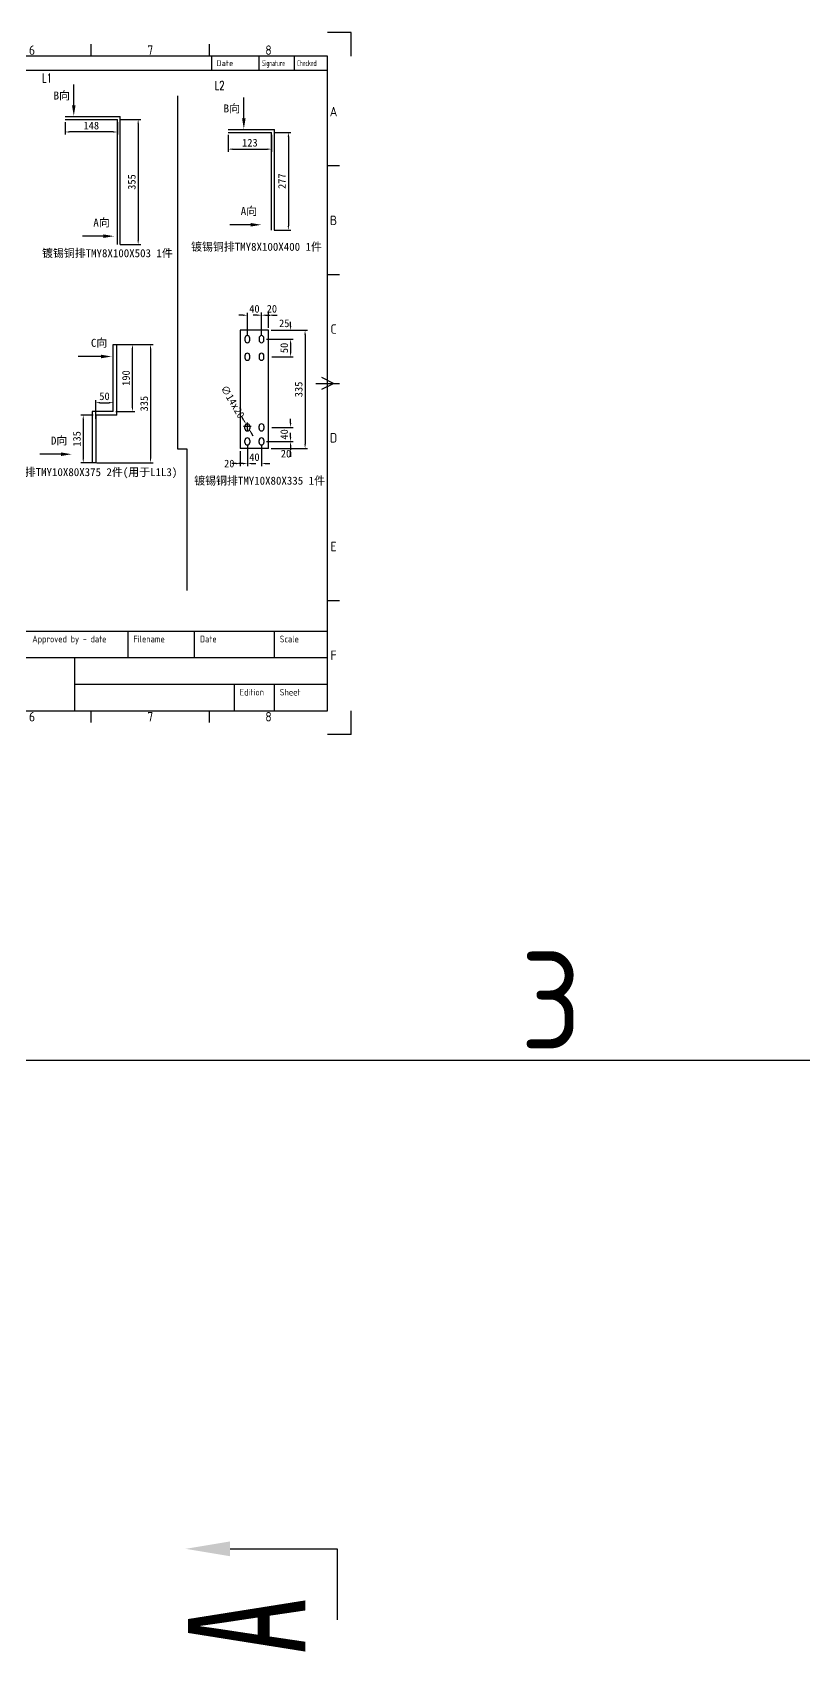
# Model space of a CAD drawing. Extents: x -48968009 to 2588125, y -43922717 to 2.
# Drawn here: x 2530101 to 2532286, y -618311 to -613722 of the extents above; entities that cross this region are included whole.
import ezdxf
from ezdxf.enums import TextEntityAlignment as Align

# ---------------------------------------------------------------- set-up
doc = ezdxf.new("R2010")
doc.units = 0
doc.header["$LTSCALE"] = 1000
doc.header["$MEASUREMENT"] = 0
doc.layers.get('DEFPOINTS').update_dxf_attribs({"linetype": 'CONTINUOUS'})
for name, color, linetype in [('$1-强电干线', 7, 'CONTINUOUS'), ('FRAME025', 7, 'CONTINUOUS'), ('FRAME050', 6, 'CONTINUOUS'), ('FRAME070', 5, 'CONTINUOUS'), ('FRAME200', 8, 'CONTINUOUS'), ('图层4', 221, 'CONTINUOUS'), ('图层6', 221, 'CONTINUOUS'), ('电气', 4, 'CONTINUOUS')]:
    doc.layers.add(name, color=color, linetype=linetype)
doc.styles.add('_TCH_DIM', font='SIMPLEX', dxfattribs={"width": 0.8, "height": 3.5, "bigfont": 'HZTXT'})
doc.styles.add('D', font='simhei_0.ttf', dxfattribs={"oblique": 0.7, "height": 1100})
doc.styles.add('ISOCP', font='isocp.shx')
doc.dimstyles.new('NORMAL', dxfattribs={"dimscale": 0.2, "dimtxt": 0.18, "dimasz": 0.18, "dimexe": 0.18, "dimexo": 0.0625, "dimgap": 0.09, "dimtad": 0, "dimtih": 1, "dimtoh": 1, "dimdec": 4, "dimzin": 0, "dimdsep": 46, "dimtxsty": 'Standard', "dimcen": 0.09, "dimadec": 0, "dimazin": 0, "dimtfac": 1, "dimtdec": 4, "dimtofl": 0, "dimtmove": 0, "dimatfit": 3, "dimfxl": 1, "dimtolj": 1, "dimtzin": 0, "dimarcsym": 0})

# ---------------------------------------------------------------- blocks, each defined once
blk = doc.blocks.new('SAFSDF')
at = {"layer": 'FRAME050'}
for p, q in [((2407936.8, -560522.8), (2407936.8, -560478.2)), ((2408382, -560522.8), (2408382, -560478.2)), ((2408827.2, -560522.8), (2408827.2, -560478.2)), ((2409272.5, -560500.5), (2409250.2, -560545)), ((2409272.5, -560567.3), (2409272.5, -560478.2)), ((2409294.7, -560545), (2409272.5, -560500.5)), ((2409717.7, -560522.8), (2409717.7, -560478.2)), ((2410162.9, -560522.8), (2410162.9, -560478.2)), ((2410608.1, -560522.8), (2410608.1, -560478.2)), ((2409250.2, -560545), (2409294.7, -560545)), ((2407491.6, -560936.8), (2407447.1, -560936.8)), ((2411097.8, -560936.8), (2411053.3, -560936.8)), ((2407491.6, -561346.4), (2407447.1, -561346.4)), ((2411097.8, -561346.4), (2411053.3, -561346.4)), ((2407469.4, -561756), (2407513.9, -561733.7)), ((2407513.9, -561733.7), (2407513.9, -561778.2)), ((2411075.6, -561756), (2411031, -561733.7)), ((2407447.1, -561756), (2407536.1, -561756)), ((2407513.9, -561778.2), (2407469.4, -561756)), ((2411008.8, -561756), (2411097.8, -561756)), ((2411031, -561778.2), (2411075.6, -561756)), ((2407491.6, -562165.6), (2407447.1, -562165.6)), ((2407491.6, -562575.2), (2407447.1, -562575.2)), ((2411097.8, -562575.2), (2411053.3, -562575.2)), ((2409250.2, -562967), (2409294.7, -562967)), ((2409272.5, -563011.5), (2409250.2, -562967)), ((2409272.5, -562989.2), (2409272.5, -562944.7)), ((2409294.7, -562967), (2409272.5, -563011.5)), ((2407936.8, -563033.7), (2407936.8, -562989.2)), ((2408238.2, -563033.7), (2408238.2, -562989.2)), ((2408683.4, -563033.7), (2408683.4, -562989.2)), ((2408772.5, -563033.7), (2408772.5, -562989.2)), ((2408827.2, -563033.7), (2409717.7, -563033.7)), ((2408861.5, -563033.7), (2408861.5, -562989.2)), ((2408950.6, -563033.7), (2408950.6, -562989.2)), ((2409039.6, -563033.7), (2409039.6, -562989.2)), ((2409272.5, -562989.2), (2409272.5, -563033.7)), ((2409361.5, -563033.7), (2409361.5, -562989.2)), ((2409450.5, -563033.7), (2409450.5, -562989.2)), ((2409539.6, -563033.7), (2409539.6, -562989.2)), ((2409628.6, -563033.7), (2409628.6, -562989.2)), ((2409717.7, -563033.7), (2409717.7, -562989.2)), ((2410162.9, -563033.7), (2410162.9, -562989.2)), ((2410608.1, -563033.7), (2410608.1, -562989.2))]:
    blk.add_line(p, q, dxfattribs=at)
at = {"layer": 'FRAME070'}
for p, q in [((2411053.3, -560522.8), (2407491.6, -560522.8)), ((2407491.6, -560522.8), (2407491.6, -562989.2)), ((2409539.6, -560576.2), (2409539.6, -560522.8)), ((2409646.4, -560576.2), (2409646.4, -560522.8)), ((2410617, -560576.2), (2410617, -560522.8)), ((2410795.1, -560576.2), (2410795.1, -560522.8)), ((2410928.6, -560576.2), (2410928.6, -560522.8)), ((2411053.3, -562989.2), (2411053.3, -560522.8)), ((2409539.6, -560576.2), (2411053.3, -560576.2)), ((2407491.6, -562989.2), (2411053.3, -562989.2))]:
    blk.add_line(p, q, dxfattribs=at)
at = {"layer": 'FRAME200'}
for p, q in [((2407491.6, -560433.7), (2407402.6, -560433.7)), ((2407402.6, -560433.7), (2407402.6, -560522.8)), ((2411142.3, -560433.7), (2411053.3, -560433.7)), ((2411142.3, -560522.8), (2411142.3, -560433.7)), ((2407402.6, -563078.3), (2407402.6, -562989.2)), ((2411142.3, -563078.3), (2411142.3, -562989.2)), ((2407402.6, -563078.3), (2407491.6, -563078.3)), ((2411142.3, -563078.3), (2411053.3, -563078.3))]:
    blk.add_line(p, q, dxfattribs=at)
at = {"layer": 'FRAME025', "ltscale": 0.8, "style": 'ISOCP', "width": 0.8}
blk.add_text('RevNo', height=22.26, dxfattribs=at).set_placement((2409557.4, -560549.5), align=Align.MIDDLE_LEFT)
at = {"layer": 'FRAME025', "style": 'ISOCP'}
for s, height, p in [('Revision note', 22.261, (2409664.2, -560549.5)), ('Date', 22.26, (2410634.8, -560549.5))]:
    blk.add_text(s, height=height, dxfattribs=at).set_placement(p, align=Align.MIDDLE_LEFT)
at = {"layer": 'FRAME025', "style": 'ISOCP', "width": 0.6}
for s, p in [('Signature', (2410806.3, -560549.5)), ('Checked', (2410938.3, -560549.5))]:
    blk.add_text(s, height=22.26, dxfattribs=at).set_placement(p, align=Align.MIDDLE_LEFT)
at = {"layer": 'FRAME050', "style": 'ISOCP'}
for s, p in [('1', (2407714.2, -560500.5)), ('2', (2408159.4, -560500.5)), ('3', (2408604.6, -560500.5)), ('4', (2409049.9, -560500.5)), ('5', (2409495.1, -560500.5)), ('6', (2409940.3, -560500.5)), ('7', (2410385.5, -560500.5)), ('8', (2410830.7, -560500.5)), ('A', (2407469.4, -560732)), ('A', (2411075.6, -560732)), ('B', (2407469.4, -561141.6)), ('B', (2411075.6, -561141.6)), ('C', (2407469.4, -561551.2)), ('C', (2411075.6, -561551.2)), ('D', (2407469.4, -561960.8)), ('D', (2411075.6, -561960.8)), ('E', (2407469.4, -562370.4)), ('E', (2411075.6, -562370.4)), ('F', (2407469.4, -562780)), ('F', (2411075.6, -562780)), ('1', (2407714.2, -563011.5)), ('2', (2408015.6, -563011.5)), ('3', (2408460.8, -563011.5)), ('6', (2409940.3, -563011.5)), ('7', (2410385.5, -563011.5)), ('8', (2410830.7, -563011.5))]:
    blk.add_text(s, height=35.6, dxfattribs=at).set_placement(p, align=Align.MIDDLE)
blk = doc.blocks.new('*D2085')
at = {"layer": 'DEFPOINTS', "color": 0}
for p in [(2530749.9, -614523.9), (2530709.9, -614588.7), (2530749.9, -614588.7)]:
    blk.add_point(p, dxfattribs=at)
at = {"layer": '图层4', "lineweight": -2}
for p, q in [((2530697.9, -614523.9), (2530685.9, -614523.9)), ((2530709.9, -614581.2), (2530709.9, -614516.7)), ((2530749.9, -614581.2), (2530749.9, -614516.7)), ((2530761.9, -614523.9), (2530773.9, -614523.9))]:
    blk.add_line(p, q, dxfattribs=at)
at = {"layer": '图层4'}
for points in [[(2530697.9, -614521.9), (2530697.9, -614525.9), (2530709.9, -614523.9)], [(2530761.9, -614521.9), (2530761.9, -614525.9), (2530749.9, -614523.9)]]:
    blk.add_solid(points, dxfattribs=at)
at = {"layer": '图层4', "insert": (2530729.9, -614505.9), "char_height": 21.6, "attachment_point": 5}
blk.add_mtext('\\A1;40', dxfattribs=at)
blk = doc.blocks.new('*D2086')
at = {"layer": 'DEFPOINTS', "color": 0}
for p in [(2530769.9, -614523.8), (2530749.9, -614555), (2530769.9, -614566.7)]:
    blk.add_point(p, dxfattribs=at)
at = {"layer": '图层4', "lineweight": -2}
for p, q in [((2530737.9, -614523.8), (2530725.9, -614523.8)), ((2530749.9, -614547.5), (2530749.9, -614516.6)), ((2530769.9, -614559.2), (2530769.9, -614516.6)), ((2530781.9, -614523.8), (2530793.9, -614523.8))]:
    blk.add_line(p, q, dxfattribs=at)
at = {"layer": '图层4'}
for points in [[(2530737.9, -614521.8), (2530737.9, -614525.8), (2530749.9, -614523.8)], [(2530781.9, -614521.8), (2530781.9, -614525.8), (2530769.9, -614523.8)]]:
    blk.add_solid(points, dxfattribs=at)
at = {"layer": '图层4', "insert": (2530779.4, -614505.8), "char_height": 21.6, "attachment_point": 5}
blk.add_mtext('\\A1;20', dxfattribs=at)
blk = doc.blocks.new('*D2087')
at = {"layer": 'DEFPOINTS', "color": 0}
for p in [(2530771.9, -614566.7), (2530832.4, -614566.7), (2530756.9, -614591.7)]:
    blk.add_point(p, dxfattribs=at)
at = {"layer": '图层4', "lineweight": -2}
for p, q in [((2530779.4, -614566.7), (2530839.6, -614566.7)), ((2530832.4, -614554.7), (2530832.4, -614542.7)), ((2530764.4, -614591.7), (2530839.6, -614591.7)), ((2530832.4, -614603.7), (2530832.4, -614615.7))]:
    blk.add_line(p, q, dxfattribs=at)
at = {"layer": '图层4'}
for points in [[(2530830.4, -614554.7), (2530834.4, -614554.7), (2530832.4, -614566.7)], [(2530830.4, -614603.7), (2530834.4, -614603.7), (2530832.4, -614591.7)]]:
    blk.add_solid(points, dxfattribs=at)
at = {"layer": '图层4', "insert": (2530814.4, -614546.9), "char_height": 21.6, "attachment_point": 5}
blk.add_mtext('\\A1;25', dxfattribs=at)
blk = doc.blocks.new('*D2088')
at = {"layer": 'DEFPOINTS', "color": 0}
for p in [(2530790.6, -614591.7), (2530771.9, -614641.7), (2530832.4, -614641.7)]:
    blk.add_point(p, dxfattribs=at)
at = {"layer": '图层4', "lineweight": -2}
for p, q in [((2530798.1, -614591.7), (2530839.6, -614591.7)), ((2530832.4, -614603.7), (2530832.4, -614629.7)), ((2530779.4, -614641.7), (2530839.6, -614641.7))]:
    blk.add_line(p, q, dxfattribs=at)
at = {"layer": '图层4'}
for points in [[(2530830.4, -614603.7), (2530834.4, -614603.7), (2530832.4, -614591.7)], [(2530830.4, -614629.7), (2530834.4, -614629.7), (2530832.4, -614641.7)]]:
    blk.add_solid(points, dxfattribs=at)
at = {"layer": '图层4', "insert": (2530814.4, -614616.7), "char_height": 21.6, "attachment_point": 5, "rotation": 90}
blk.add_mtext('\\A1;50', dxfattribs=at)
blk = doc.blocks.new('*D2089')
at = {"layer": 'DEFPOINTS', "color": 0}
for p in [(2530709.9, -614884.7), (2530749.9, -614884.7), (2530749.9, -614944.4)]:
    blk.add_point(p, dxfattribs=at)
at = {"layer": '图层4', "lineweight": -2}
for p, q in [((2530709.9, -614892.2), (2530709.9, -614951.6)), ((2530749.9, -614892.2), (2530749.9, -614951.6)), ((2530697.9, -614944.4), (2530685.9, -614944.4)), ((2530761.9, -614944.4), (2530773.9, -614944.4))]:
    blk.add_line(p, q, dxfattribs=at)
at = {"layer": '图层4'}
for points in [[(2530697.9, -614942.4), (2530697.9, -614946.4), (2530709.9, -614944.4)], [(2530761.9, -614942.4), (2530761.9, -614946.4), (2530749.9, -614944.4)]]:
    blk.add_solid(points, dxfattribs=at)
at = {"layer": '图层4', "insert": (2530729.9, -614926.4), "char_height": 21.6, "attachment_point": 5}
blk.add_mtext('\\A1;40', dxfattribs=at)
blk = doc.blocks.new('*D2090')
at = {"layer": 'DEFPOINTS', "color": 0}
for p in [(2530756.9, -614881.7), (2530771.9, -614901.7), (2530832.4, -614901.7)]:
    blk.add_point(p, dxfattribs=at)
at = {"layer": '图层4', "lineweight": -2}
for p, q in [((2530832.4, -614869.7), (2530832.4, -614857.7)), ((2530764.4, -614881.7), (2530839.6, -614881.7)), ((2530779.4, -614901.7), (2530839.6, -614901.7)), ((2530832.4, -614913.7), (2530832.4, -614925.7))]:
    blk.add_line(p, q, dxfattribs=at)
at = {"layer": '图层4'}
for points in [[(2530830.4, -614869.7), (2530834.4, -614869.7), (2530832.4, -614881.7)], [(2530830.4, -614913.7), (2530834.4, -614913.7), (2530832.4, -614901.7)]]:
    blk.add_solid(points, dxfattribs=at)
at = {"layer": '图层4', "insert": (2530819.4, -614916.4), "char_height": 21.6, "attachment_point": 5}
blk.add_mtext('\\A1;20', dxfattribs=at)
blk = doc.blocks.new('*D2091')
at = {"layer": 'DEFPOINTS', "color": 0}
for p in [(2530771.9, -614841.7), (2530832.4, -614841.7), (2530790.6, -614881.7)]:
    blk.add_point(p, dxfattribs=at)
at = {"layer": '图层4', "lineweight": -2}
for p, q in [((2530779.4, -614841.7), (2530839.6, -614841.7)), ((2530832.4, -614829.7), (2530832.4, -614817.7)), ((2530798.1, -614881.7), (2530839.6, -614881.7)), ((2530832.4, -614893.7), (2530832.4, -614905.7))]:
    blk.add_line(p, q, dxfattribs=at)
at = {"layer": '图层4'}
for points in [[(2530830.4, -614829.7), (2530834.4, -614829.7), (2530832.4, -614841.7)], [(2530830.4, -614893.7), (2530834.4, -614893.7), (2530832.4, -614881.7)]]:
    blk.add_solid(points, dxfattribs=at)
at = {"layer": '图层4', "insert": (2530814.4, -614861.7), "char_height": 21.6, "attachment_point": 5, "rotation": 90}
blk.add_mtext('\\A1;40', dxfattribs=at)
blk = doc.blocks.new('*D2092')
at = {"layer": 'DEFPOINTS', "color": 0}
for p in [(2530706.3, -614832.6), (2530713.5, -614844.7)]:
    blk.add_point(p, dxfattribs=at)
at = {"layer": '图层4', "lineweight": -2}
for p, q in [((2530700.2, -614822.3), (2530694, -614812)), ((2530699.1, -614838.7), (2530720.7, -614838.7)), ((2530709.9, -614849.5), (2530709.9, -614827.9)), ((2530719.6, -614855), (2530725.8, -614865.3))]:
    blk.add_line(p, q, dxfattribs=at)
blk.add_arc((2530709.9, -614838.7), 7, 61.8359, 180, dxfattribs=at)
at = {"layer": '图层4'}
for points in [[(2530701.9, -614821.3), (2530698.5, -614823.3), (2530706.3, -614832.6)], [(2530721.3, -614854), (2530717.9, -614856), (2530713.5, -614844.7)]]:
    blk.add_solid(points, dxfattribs=at)
at = {"layer": '图层4', "insert": (2530668.5, -614769.1), "char_height": 21.6, "attachment_point": 5, "rotation": 300.7687}
blk.add_mtext('\\A1;∅14x20', dxfattribs=at)
blk = doc.blocks.new('*D2093')
at = {"layer": 'DEFPOINTS', "color": 0}
for p in [(2530769.9, -614566.7), (2530769.9, -614901.7), (2530873.4, -614901.7)]:
    blk.add_point(p, dxfattribs=at)
at = {"layer": '图层4', "lineweight": -2}
for p, q in [((2530777.4, -614566.7), (2530880.6, -614566.7)), ((2530873.4, -614578.7), (2530873.4, -614889.7)), ((2530777.4, -614901.7), (2530880.6, -614901.7))]:
    blk.add_line(p, q, dxfattribs=at)
at = {"layer": '图层4'}
for points in [[(2530871.4, -614578.7), (2530875.4, -614578.7), (2530873.4, -614566.7)], [(2530871.4, -614889.7), (2530875.4, -614889.7), (2530873.4, -614901.7)]]:
    blk.add_solid(points, dxfattribs=at)
at = {"layer": '图层4', "insert": (2530855.4, -614734.2), "char_height": 21.6, "attachment_point": 5, "rotation": 90}
blk.add_mtext('\\A1;335', dxfattribs=at)
blk = doc.blocks.new('*D2094')
at = {"layer": 'DEFPOINTS', "color": 0}
for p in [(2530689.9, -614901.7), (2530709.9, -614884.7), (2530689.9, -614944.4)]:
    blk.add_point(p, dxfattribs=at)
at = {"layer": '图层4', "lineweight": -2}
for p, q in [((2530709.9, -614892.2), (2530709.9, -614951.6)), ((2530677.9, -614944.4), (2530665.9, -614944.4)), ((2530689.9, -614909.2), (2530689.9, -614951.6)), ((2530721.9, -614944.4), (2530733.9, -614944.4))]:
    blk.add_line(p, q, dxfattribs=at)
at = {"layer": '图层4'}
for points in [[(2530677.9, -614942.4), (2530677.9, -614946.4), (2530689.9, -614944.4)], [(2530721.9, -614942.4), (2530721.9, -614946.4), (2530709.9, -614944.4)]]:
    blk.add_solid(points, dxfattribs=at)
at = {"layer": '图层4', "insert": (2530658.7, -614944.4), "char_height": 21.6, "attachment_point": 5}
blk.add_mtext('\\A1;20', dxfattribs=at)
blk = doc.blocks.new('*D2097')
at = {"layer": 'DEFPOINTS', "color": 0}
for p in [(2530193.7, -613968.9), (2530341.7, -613968.9), (2530193.7, -614004.6)]:
    blk.add_point(p, dxfattribs=at)
at = {"layer": '图层6', "lineweight": -2}
for p, q in [((2530193.7, -613976.4), (2530193.7, -614011.8)), ((2530341.7, -613976.4), (2530341.7, -614011.8)), ((2530329.7, -614004.6), (2530205.7, -614004.6))]:
    blk.add_line(p, q, dxfattribs=at)
at = {"layer": '图层6'}
for points in [[(2530205.7, -614002.6), (2530205.7, -614006.6), (2530193.7, -614004.6)], [(2530329.7, -614002.6), (2530329.7, -614006.6), (2530341.7, -614004.6)]]:
    blk.add_solid(points, dxfattribs=at)
at = {"layer": '图层6', "insert": (2530267.7, -613986.6), "char_height": 21.6, "attachment_point": 5}
blk.add_mtext('\\A1;148', dxfattribs=at)
blk = doc.blocks.new('*D2098')
at = {"layer": 'DEFPOINTS', "color": 0}
for p in [(2530341.7, -613968.9), (2530341.7, -614323.9), (2530400.5, -614323.9)]:
    blk.add_point(p, dxfattribs=at)
at = {"layer": '图层6', "lineweight": -2}
for p, q in [((2530349.2, -613968.9), (2530407.7, -613968.9)), ((2530400.5, -613980.9), (2530400.5, -614311.9)), ((2530349.2, -614323.9), (2530407.7, -614323.9))]:
    blk.add_line(p, q, dxfattribs=at)
at = {"layer": '图层6'}
for points in [[(2530398.5, -613980.9), (2530402.5, -613980.9), (2530400.5, -613968.9)], [(2530398.5, -614311.9), (2530402.5, -614311.9), (2530400.5, -614323.9)]]:
    blk.add_solid(points, dxfattribs=at)
at = {"layer": '图层6', "insert": (2530382.5, -614146.4), "char_height": 21.6, "attachment_point": 5, "rotation": 90}
blk.add_mtext('\\A1;355', dxfattribs=at)
blk = doc.blocks.new('*D2099')
at = {"layer": 'DEFPOINTS', "color": 0}
for p in [(2530280.1, -614807), (2530244.9, -614942), (2530280.1, -614942)]:
    blk.add_point(p, dxfattribs=at)
at = {"layer": '图层4', "lineweight": -2}
for p, q in [((2530272.6, -614807), (2530237.7, -614807)), ((2530244.9, -614819), (2530244.9, -614930)), ((2530272.6, -614942), (2530237.7, -614942))]:
    blk.add_line(p, q, dxfattribs=at)
at = {"layer": '图层4'}
for points in [[(2530242.9, -614819), (2530246.9, -614819), (2530244.9, -614807)], [(2530242.9, -614930), (2530246.9, -614930), (2530244.9, -614942)]]:
    blk.add_solid(points, dxfattribs=at)
at = {"layer": '图层4', "insert": (2530226.9, -614874.5), "char_height": 21.6, "attachment_point": 5, "rotation": 90}
blk.add_mtext('\\A1;135', dxfattribs=at)
blk = doc.blocks.new('*D2100')
at = {"layer": 'DEFPOINTS', "color": 0}
for p in [(2530330.1, -614771.8), (2530330.1, -614777), (2530280.1, -614825.2)]:
    blk.add_point(p, dxfattribs=at)
at = {"layer": '图层4', "lineweight": -2}
for p, q in [((2530280.1, -614817.7), (2530280.1, -614764.6)), ((2530330.1, -614769.5), (2530330.1, -614764.6)), ((2530292.1, -614771.8), (2530318.1, -614771.8))]:
    blk.add_line(p, q, dxfattribs=at)
at = {"layer": '图层4'}
for points in [[(2530292.1, -614769.8), (2530292.1, -614773.8), (2530280.1, -614771.8)], [(2530318.1, -614769.8), (2530318.1, -614773.8), (2530330.1, -614771.8)]]:
    blk.add_solid(points, dxfattribs=at)
at = {"layer": '图层4', "insert": (2530305.1, -614753.8), "char_height": 21.6, "attachment_point": 5}
blk.add_mtext('\\A1;50', dxfattribs=at)
blk = doc.blocks.new('*D2101')
at = {"layer": 'DEFPOINTS', "color": 0}
for p in [(2530330.1, -614607), (2530384.2, -614607), (2530330.1, -614797)]:
    blk.add_point(p, dxfattribs=at)
at = {"layer": '图层4', "lineweight": -2}
for p, q in [((2530337.6, -614607), (2530391.4, -614607)), ((2530384.2, -614785), (2530384.2, -614619)), ((2530337.6, -614797), (2530391.4, -614797))]:
    blk.add_line(p, q, dxfattribs=at)
at = {"layer": '图层4'}
for points in [[(2530382.2, -614619), (2530386.2, -614619), (2530384.2, -614607)], [(2530382.2, -614785), (2530386.2, -614785), (2530384.2, -614797)]]:
    blk.add_solid(points, dxfattribs=at)
at = {"layer": '图层4', "insert": (2530366.2, -614702), "char_height": 21.6, "attachment_point": 5, "rotation": 90}
blk.add_mtext('\\A1;190', dxfattribs=at)
blk = doc.blocks.new('*D2102')
at = {"layer": 'DEFPOINTS', "color": 0}
for p in [(2530340.1, -614607), (2530275.1, -614942), (2530435.5, -614942)]:
    blk.add_point(p, dxfattribs=at)
at = {"layer": '图层6', "lineweight": -2}
for p, q in [((2530347.6, -614607), (2530442.7, -614607)), ((2530435.5, -614619), (2530435.5, -614930)), ((2530282.6, -614942), (2530442.7, -614942))]:
    blk.add_line(p, q, dxfattribs=at)
at = {"layer": '图层6'}
for points in [[(2530433.5, -614619), (2530437.5, -614619), (2530435.5, -614607)], [(2530433.5, -614930), (2530437.5, -614930), (2530435.5, -614942)]]:
    blk.add_solid(points, dxfattribs=at)
at = {"layer": '图层6', "insert": (2530417.5, -614774.5), "char_height": 21.6, "attachment_point": 5, "rotation": 90}
blk.add_mtext('\\A1;335', dxfattribs=at)
blk = doc.blocks.new('*D2103')
at = {"layer": 'DEFPOINTS', "color": 0}
for p in [(2530655.5, -614005.6), (2530778.5, -614005.6), (2530778.5, -614053.2)]:
    blk.add_point(p, dxfattribs=at)
at = {"layer": '图层6', "lineweight": -2}
for p, q in [((2530655.5, -614013.1), (2530655.5, -614060.4)), ((2530778.5, -614013.1), (2530778.5, -614060.4)), ((2530667.5, -614053.2), (2530766.5, -614053.2))]:
    blk.add_line(p, q, dxfattribs=at)
at = {"layer": '图层6'}
for points in [[(2530667.5, -614051.2), (2530667.5, -614055.2), (2530655.5, -614053.2)], [(2530766.5, -614051.2), (2530766.5, -614055.2), (2530778.5, -614053.2)]]:
    blk.add_solid(points, dxfattribs=at)
at = {"layer": '图层6', "insert": (2530717, -614035.2), "char_height": 21.6, "attachment_point": 5}
blk.add_mtext('\\A1;123', dxfattribs=at)
blk = doc.blocks.new('*D2104')
at = {"layer": 'DEFPOINTS', "color": 0}
for p in [(2530778.5, -614005.6), (2530778.5, -614282.6), (2530826.1, -614282.6)]:
    blk.add_point(p, dxfattribs=at)
at = {"layer": '图层6', "lineweight": -2}
for p, q in [((2530786, -614005.6), (2530833.3, -614005.6)), ((2530826.1, -614017.6), (2530826.1, -614270.6)), ((2530786, -614282.6), (2530833.3, -614282.6))]:
    blk.add_line(p, q, dxfattribs=at)
at = {"layer": '图层6'}
for points in [[(2530824.1, -614017.6), (2530828.1, -614017.6), (2530826.1, -614005.6)], [(2530824.1, -614270.6), (2530828.1, -614270.6), (2530826.1, -614282.6)]]:
    blk.add_solid(points, dxfattribs=at)
at = {"layer": '图层6', "insert": (2530808.1, -614144.1), "char_height": 21.6, "attachment_point": 5, "rotation": 90}
blk.add_mtext('\\A1;277', dxfattribs=at)

msp = doc.modelspace()

# ---------------------------------------------------------------- linework, layer by layer
at = {"layer": 'FRAME070'}
for p, q in [((2529656, -615419), (2530937.3, -615419)), ((2530372, -615494.3), (2530372, -615419)), ((2530560.4, -615494.3), (2530560.4, -615419)), ((2530786.5, -615494.3), (2530786.5, -615419)), ((2529656, -615494.3), (2530937.3, -615494.3)), ((2530221.3, -615645.1), (2530221.3, -615494.3)), ((2530221.3, -615569.7), (2530937.3, -615569.7)), ((2530673.5, -615645.1), (2530673.5, -615569.7)), ((2530786.5, -615645.1), (2530786.5, -615569.7)), ((2550464.3, -616636.6), (2522982.1, -616636.6))]:
    msp.add_line(p, q, dxfattribs=at)
at = {"layer": '图层4'}
for p, q in [((2530218.1, -613929.5), (2530218.1, -613869.9)), ((2530699.9, -613966.2), (2530699.9, -613906.5)), ((2530302, -614299.9), (2530242.4, -614299.9)), ((2530719.6, -614267.6), (2530660, -614267.6)), ((2530295.1, -614640.9), (2530230.5, -614640.9)), ((2530181.9, -614917.9), (2530122.3, -614917.9))]:
    msp.add_line(p, q, dxfattribs=at)
at = {"layer": '图层4', "color": 33}
for p, q in [((2530689.9, -614566.7), (2530689.9, -614901.7)), ((2530769.9, -614566.7), (2530689.9, -614566.7)), ((2530769.9, -614901.7), (2530769.9, -614566.7)), ((2530330.1, -614607), (2530340.1, -614607)), ((2530330.1, -614797), (2530330.1, -614607)), ((2530340.1, -614807), (2530340.1, -614607)), ((2530702.9, -614588.7), (2530702.9, -614594.7)), ((2530716.9, -614594.7), (2530716.9, -614588.7)), ((2530742.9, -614588.7), (2530742.9, -614594.7)), ((2530756.9, -614594.7), (2530756.9, -614588.7)), ((2530702.9, -614638.7), (2530702.9, -614644.7)), ((2530716.9, -614644.7), (2530716.9, -614638.7)), ((2530742.9, -614638.7), (2530742.9, -614644.7)), ((2530756.9, -614644.7), (2530756.9, -614638.7)), ((2530270.1, -614797), (2530270.1, -614942)), ((2530330.1, -614797), (2530270.1, -614797)), ((2530280.1, -614807), (2530280.1, -614942)), ((2530340.1, -614807), (2530280.1, -614807)), ((2530702.9, -614844.7), (2530702.9, -614838.7)), ((2530716.9, -614838.7), (2530716.9, -614844.7)), ((2530742.9, -614844.7), (2530742.9, -614838.7)), ((2530756.9, -614838.7), (2530756.9, -614844.7)), ((2530769.9, -614901.7), (2530689.9, -614901.7)), ((2530702.9, -614884.7), (2530702.9, -614878.7)), ((2530716.9, -614878.7), (2530716.9, -614884.7)), ((2530742.9, -614884.7), (2530742.9, -614878.7)), ((2530756.9, -614878.7), (2530756.9, -614884.7)), ((2530280.1, -614942), (2530270.1, -614942))]:
    msp.add_line(p, q, dxfattribs=at)
for centre, start, end in [((2530709.9, -614588.7), 0, 180), ((2530749.9, -614588.7), 0, 180), ((2530709.9, -614594.7), 180, 0), ((2530749.9, -614594.7), 180, 0), ((2530709.9, -614638.7), 0, 180), ((2530709.9, -614644.7), 180, 0), ((2530749.9, -614638.7), 0, 180), ((2530749.9, -614644.7), 180, 0), ((2530709.9, -614838.7), 0, 180), ((2530709.9, -614844.7), 180, 0), ((2530749.9, -614838.7), 0, 180), ((2530749.9, -614844.7), 180, 0), ((2530709.9, -614878.7), 0, 180), ((2530709.9, -614884.7), 180, 0), ((2530749.9, -614878.7), 0, 180), ((2530749.9, -614884.7), 180, 0)]:
    msp.add_arc(centre, 7, start, end, dxfattribs=at)
at = {"layer": '图层4'}
for points in [[(2530223.1, -613929.5), (2530213.1, -613929.5), (2530218.1, -613959.5)], [(2530704.9, -613966.2), (2530694.9, -613966.2), (2530699.9, -613996.2)], [(2530719.6, -614262.6), (2530719.6, -614272.6), (2530749.6, -614267.6)], [(2530302, -614294.9), (2530302, -614304.9), (2530332, -614299.9)], [(2530295.1, -614635.9), (2530295.1, -614645.9), (2530325.1, -614640.9)], [(2530181.9, -614912.9), (2530181.9, -614922.9), (2530211.9, -614917.9)]]:
    msp.add_solid(points, dxfattribs=at)
at = {"layer": '图层6', "color": 33}
for p, q in [((2530512.1, -613902.5), (2530512.1, -614902.2)), ((2530193.7, -613960.9), (2530349.7, -613960.9)), ((2530193.7, -613968.9), (2530341.7, -613968.9)), ((2530341.7, -614323.9), (2530341.7, -613968.9)), ((2530349.7, -614323.9), (2530349.7, -613960.9)), ((2530655.5, -613997.6), (2530786.5, -613997.6)), ((2530655.5, -614005.6), (2530778.5, -614005.6)), ((2530778.5, -614282.6), (2530778.5, -614005.6)), ((2530786.5, -614282.6), (2530786.5, -613997.6)), ((2530512.1, -614902.2), (2530538.4, -614902.2)), ((2530538.4, -614902.2), (2530538.4, -615303.9))]:
    msp.add_line(p, q, dxfattribs=at)
at = {"layer": '电气', "color": 6}
msp.add_line((2530964, -618020.2), (2530964, -618221.4), dxfattribs=at)
msp.add_lwpolyline([(2530661, -618020.2), (2530964, -618020.2)], dxfattribs=at)
msp.add_solid([(2530661, -618041.2), (2530535, -618020.2), (2530661, -617999.2)], dxfattribs=at)

# ---------------------------------------------------------------- block references
at = {"layer": '图层4', "color": 33, "xscale": 0.7523999999684747, "yscale": 0.7523999999975786, "zscale": 0.7524000000000001}
msp.add_blockref('SAFSDF', (716860.8, -192052), dxfattribs=at)

# ---------------------------------------------------------------- texts
at = {"layer": '$1-强电干线', "color": 1, "style": '_TCH_DIM', "width": 0.705882}
for s, p in [('L1', (2530128.2, -613863.9)), ('L2', (2530617.4, -613885.1))]:
    msp.add_text(s, height=24.99, dxfattribs=at).set_placement(p)
at = {"layer": 'FRAME025', "ltscale": 0.8, "style": 'ISOCP', "width": 0.8}
msp.add_text('Approved by - date', height=18.842, dxfattribs=at).set_placement((2530100.7, -615441.6), align=Align.MIDDLE_LEFT)
at = {"layer": 'FRAME025', "style": 'ISOCP'}
for s, p in [('Filename', (2530387.1, -615441.6)), ('Date', (2530575.5, -615441.6)), ('Scale', (2530801.6, -615441.6)), ('Edition', (2530688.6, -615592.3)), ('Sheet', (2530801.6, -615592.3))]:
    msp.add_text(s, height=18.84, dxfattribs=at).set_placement(p, align=Align.MIDDLE_LEFT)
at = {"layer": 'FRAME050', "style": 'ISOCP'}
msp.add_text('3', height=274.8, dxfattribs=at).set_placement((2531570.3, -616464.8), align=Align.MIDDLE)
at = {"layer": '图层4', "char_height": 22.68, "attachment_point": 5}
for s, insert in [('\\A1;B{\\fSimSun|b0|i0|c134|p2;向}', (2530184.1, -613902.5)), ('\\A1;B{\\fSimSun|b0|i0|c134|p2;向}', (2530665.9, -613939.2)), ('\\A1;A{\\fSimSun|b0|i0|c134|p2;向}', (2530714.3, -614230.1)), ('\\A1;A{\\fSimSun|b0|i0|c134|p2;向}', (2530296.7, -614262.4)), ('{\\fSimSun|b0|i0|c134|p2;镀锡铜排TMY8X100X503 1件}', (2530313.3, -614349.4)), ('{\\fSimSun|b0|i0|c134|p2;镀锡铜排TMY8X100X400 1件}', (2530735.8, -614331.2)), ('\\A1;C{\\fSimSun|b0|i0|c134|p2;向}', (2530289.8, -614603.4)), ('\\A1;D{\\fSimSun|b0|i0|c134|p2;向}', (2530176.6, -614880.4)), ('{\\fSimSun|b0|i0|c134|p2;镀锡铜排TMY10X80X375 2件(用于L1L3)}', (2530248.9, -614971.6)), ('{\\fSimSun|b0|i0|c134|p2;镀锡铜排TMY10X80X335 1件}', (2530744.6, -614994.1))]:
    msp.add_mtext(s, dxfattribs=dict(at, insert=insert))
at = {"layer": '电气', "color": 6, "style": 'D', "width": 0.7}
msp.add_text('A', height=332.8, rotation=90, dxfattribs=at).set_placement((2530874.3, -618318.1))

# ---------------------------------------------------------------- dimensions: what is measured, and where the dimension line sits
at = {"layer": '图层4', "color": 33}
for base, p1, p2, picture, middle in [((2530749.9, -614523.9), (2530709.9, -614588.7), (2530749.9, -614588.7), '*D2085', (2530729.9, -614505.9)), ((2530330.1, -614771.8), (2530280.1, -614825.2), (2530330.1, -614777), '*D2100', (2530305.1, -614753.8)), ((2530749.9, -614944.4), (2530709.9, -614884.7), (2530749.9, -614884.7), '*D2089', (2530729.9, -614926.4))]:
    dim = msp.add_linear_dim(base=base, p1=p1, p2=p2, dimstyle='NORMAL', override={"dimscale": 120, "dimasz": 0.1, "dimexe": 0.06, "dimgap": 0.06, "dimtad": 1, "dimtih": 0, "dimdec": 0, "dimclrd": 256, "dimclre": 256, "dimclrt": 256, "dimtdec": 0, "dimtix": 1, "dimtmove": 2, "dimfxl": 250, "dimtfillclr": 2}, dxfattribs=at)
    dim.commit()
    dim.dimension.update_dxf_attribs({"geometry": picture, "text_midpoint": middle})
for base, p1, p2, picture, middle in [((2530769.9, -614523.8), (2530749.9, -614555), (2530769.9, -614566.7), '*D2086', (2530779.4, -614505.8)), ((2530689.9, -614944.4), (2530709.9, -614884.7), (2530689.9, -614901.7), '*D2094', (2530658.7, -614944.4))]:
    dim = msp.add_linear_dim(base=base, p1=p1, p2=p2, dimstyle='NORMAL', override={"dimscale": 120, "dimasz": 0.1, "dimexe": 0.06, "dimgap": 0.06, "dimtad": 1, "dimtih": 0, "dimdec": 0, "dimclrd": 256, "dimclre": 256, "dimclrt": 256, "dimtdec": 0, "dimtix": 1, "dimtmove": 2, "dimfxl": 250, "dimtfillclr": 2}, dxfattribs=at)
    dim.commit()
    dim.dimension.update_dxf_attribs({"geometry": picture, "text_midpoint": middle, "dimtype": 160})
for base, p1, p2, angle, picture, middle in [((2530832.4, -614566.7), (2530756.9, -614591.7), (2530771.9, -614566.7), 90, '*D2087', (2530814.4, -614546.9)), ((2530832.4, -614901.7), (2530756.9, -614881.7), (2530771.9, -614901.7), 270, '*D2090', (2530819.4, -614916.4))]:
    dim = msp.add_linear_dim(base=base, p1=p1, p2=p2, angle=angle, dimstyle='NORMAL', override={"dimscale": 120, "dimasz": 0.1, "dimexe": 0.06, "dimgap": 0.06, "dimtad": 1, "dimtih": 0, "dimdec": 0, "dimclrd": 256, "dimclre": 256, "dimclrt": 256, "dimtdec": 0, "dimtix": 1, "dimtmove": 2, "dimfxl": 250, "dimtfillclr": 2}, dxfattribs=at)
    dim.commit()
    dim.dimension.update_dxf_attribs({"geometry": picture, "text_midpoint": middle, "dimtype": 160})
for base, p1, p2, angle, picture, middle in [((2530873.4, -614901.7), (2530769.9, -614566.7), (2530769.9, -614901.7), 90, '*D2093', (2530855.4, -614734.2)), ((2530384.2, -614607), (2530330.1, -614797), (2530330.1, -614607), 90, '*D2101', (2530366.2, -614702)), ((2530832.4, -614641.7), (2530790.6, -614591.7), (2530771.9, -614641.7), 90, '*D2088', (2530814.4, -614616.7)), ((2530244.9, -614942), (2530280.1, -614807), (2530280.1, -614942), 90, '*D2099', (2530226.9, -614874.5)), ((2530832.4, -614841.7), (2530790.6, -614881.7), (2530771.9, -614841.7), 270, '*D2091', (2530814.4, -614861.7))]:
    dim = msp.add_linear_dim(base=base, p1=p1, p2=p2, angle=angle, dimstyle='NORMAL', override={"dimscale": 120, "dimasz": 0.1, "dimexe": 0.06, "dimgap": 0.06, "dimtad": 1, "dimtih": 0, "dimdec": 0, "dimclrd": 256, "dimclre": 256, "dimclrt": 256, "dimtdec": 0, "dimtix": 1, "dimtmove": 2, "dimfxl": 250, "dimtfillclr": 2}, dxfattribs=at)
    dim.commit()
    dim.dimension.update_dxf_attribs({"geometry": picture, "text_midpoint": middle})
dim = msp.add_diameter_dim_2p(p1=(2530713.5, -614844.7), p2=(2530706.3, -614832.6), text='<>x20', dimstyle='NORMAL', override={"dimscale": 120, "dimasz": 0.1, "dimexe": 0.06, "dimgap": 0.06, "dimtad": 1, "dimtih": 0, "dimdec": 0, "dimclrd": 256, "dimclre": 256, "dimclrt": 256, "dimtdec": 0, "dimtix": 1, "dimtmove": 2, "dimfxl": 250, "dimtfillclr": 2}, dxfattribs=at)
dim.commit()
dim.dimension.update_dxf_attribs({"geometry": '*D2092', "text_midpoint": (2530668.5, -614769.1), "dimtype": 163})
at = {"layer": '图层6', "color": 33}
for base, p1, p2, picture, middle in [((2530193.7, -614004.6), (2530341.7, -613968.9), (2530193.7, -613968.9), '*D2097', (2530267.7, -613986.6)), ((2530778.5, -614053.2), (2530655.5, -614005.6), (2530778.5, -614005.6), '*D2103', (2530717, -614035.2))]:
    dim = msp.add_linear_dim(base=base, p1=p1, p2=p2, dimstyle='NORMAL', override={"dimscale": 120, "dimasz": 0.1, "dimexe": 0.06, "dimgap": 0.06, "dimtad": 1, "dimtih": 0, "dimdec": 0, "dimclrd": 256, "dimclre": 256, "dimclrt": 256, "dimtdec": 0, "dimtix": 1, "dimtmove": 2, "dimatfit": 0, "dimfxl": 250, "dimtfillclr": 2}, dxfattribs=at)
    dim.commit()
    dim.dimension.update_dxf_attribs({"geometry": picture, "text_midpoint": middle})
for base, p1, p2, picture, middle in [((2530400.5, -614323.9), (2530341.7, -613968.9), (2530341.7, -614323.9), '*D2098', (2530382.5, -614146.4)), ((2530826.1, -614282.6), (2530778.5, -614005.6), (2530778.5, -614282.6), '*D2104', (2530808.1, -614144.1)), ((2530435.5, -614942), (2530340.1, -614607), (2530275.1, -614942), '*D2102', (2530417.5, -614774.5))]:
    dim = msp.add_linear_dim(base=base, p1=p1, p2=p2, angle=90, dimstyle='NORMAL', override={"dimscale": 120, "dimasz": 0.1, "dimexe": 0.06, "dimgap": 0.06, "dimtad": 1, "dimtih": 0, "dimdec": 0, "dimclrd": 256, "dimclre": 256, "dimclrt": 256, "dimtdec": 0, "dimtix": 1, "dimtmove": 2, "dimatfit": 0, "dimfxl": 250, "dimtfillclr": 2}, dxfattribs=at)
    dim.commit()
    dim.dimension.update_dxf_attribs({"geometry": picture, "text_midpoint": middle})

doc.saveas('drawing.dxf')
